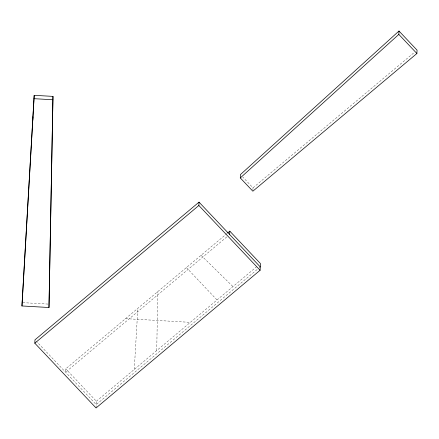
<?xml version="1.0" encoding="UTF-8"?>
<svg xmlns="http://www.w3.org/2000/svg" width="439" height="439" viewBox="0 0 439 439"><rect width="100%" height="100%" fill="white"/><g stroke="black" fill="none" stroke-linecap="round" stroke-linejoin="round"><path stroke-width="0.33" stroke-dasharray="2.19 1.65" d="M156.723 350.574L157.815 291.573M227.188 233.345L65.751 368.848L65.598 372.217L227.023 236.714M96.053 407.968L96.371 401.235L65.751 368.848M252.908 189.862L253.001 187.843L242.778 177.021M134.279 369.413L137.841 308.343M253.001 187.843L414.427 52.34M96.371 401.235L256.788 266.577M257.111 269.541L96.212 404.599L36.393 341.328M259.208 267.779L260.256 266.901M22.784 302.641L48.466 304.106M125.565 318.648L190.356 322.341M201.057 255.273L232.939 286.596M186.394 267.581L217.014 299.969"/><path stroke-width="0.66" d="M48.981 307.509L52.976 96.388L34.193 95.312L21.95 305.967L48.981 307.509L52.976 96.388M32.777 120.275L32.936 116.906M21.95 305.967L34.193 95.312M227.709 232.906L229.8 231.15L260.415 263.532L260.097 270.265L96.053 407.968L34.818 343.199L34.977 339.83L199.026 202.132L260.256 266.901M260.097 270.265L198.867 205.496L199.026 202.132M229.641 234.514L229.8 231.15M240.292 177.932L240.451 174.563L398.985 31.032L417.05 50.139L416.891 53.509L252.848 191.206L240.292 177.932L398.826 34.401L398.985 31.032M34.818 343.199L198.867 205.496M34.033 98.682L52.817 99.752M398.826 34.401L416.891 53.509"/></g></svg>
